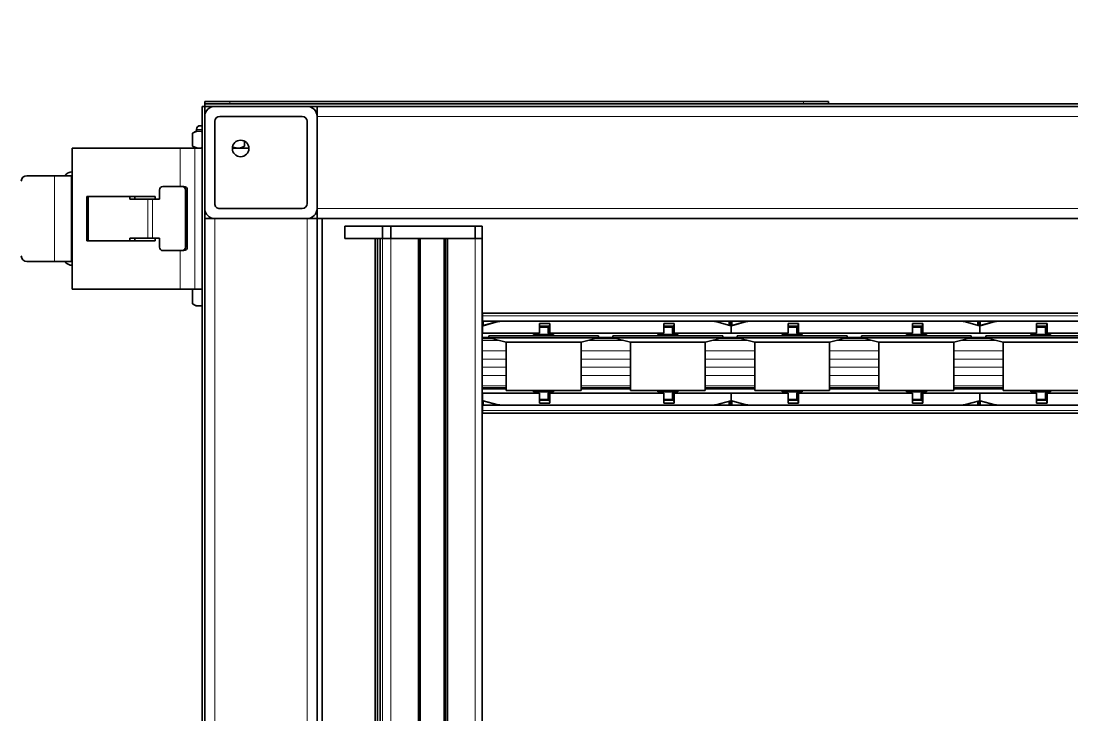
# Model space of a CAD drawing. Header units: inches. Extents: x 185496 to 352137, y 107182 to 179410.
# Drawn here: x 237023.3 to 237444.5, y 166210.4 to 166488.7 of the extents above; entities that cross this region are included whole.
import ezdxf

# ---------------------------------------------------------------- set-up
doc = ezdxf.new("R2010")
doc.units = ezdxf.units.IN
doc.header["$MEASUREMENT"] = 0
doc.linetypes.add('DASH', pattern=[0.35, 0.25, -0.1])

# ---------------------------------------------------------------- blocks, each defined once
blk = doc.blocks.new('liaojia')
at = {"color": 7, "lineweight": 35}
for p, q in [((799085.27, -280753.72), (799085.27, -279353.72)), ((799086.27, -280753.72), (799086.27, -279353.72)), ((799131.27, -280708.72), (799131.27, -279448.77)), ((799169.27, -280642.43), (799169.27, -279446.99)), ((799169.27, -280642.59), (799169.27, -279449.31)), ((799209.27, -280642.43), (799209.27, -279446.99)), ((799172.47, -280642.36), (799172.47, -279465.13)), ((799084.27, -280513.72), (799084.27, -280743.72)), ((799085.27, -280513.72), (799085.27, -280743.72)), ((799139.27, -280642.59), (800133.27, -280642.59)), ((800133.27, -280656.49), (799139.27, -280656.49)), ((800133.27, -280656.62), (799139.27, -280656.62)), ((800133.27, -280657.41), (799139.27, -280657.41)), ((800133.27, -280657.81), (799139.27, -280657.81)), ((800133.27, -280667.37), (799139.27, -280667.37)), ((800133.27, -280668.04), (799139.27, -280668.04)), ((800133.27, -280683.42), (799139.27, -280683.42)), ((800133.27, -280684.44), (799139.27, -280684.44)), ((799139.27, -280685.42), (800133.27, -280685.42)), ((800141.27, -280708.72), (799131.27, -280708.72)), ((799131.28, -280706.72), (800141.28, -280706.72)), ((800186.27, -280754.72), (799086.27, -280754.72)), ((800141.27, -280753.72), (799131.27, -280753.72))]:
    blk.add_line(p, q, dxfattribs=at)
at = {"color": 7, "lineweight": 13}
for p, q in [((799090.27, -280708.72), (799090.27, -279444.77)), ((799127.27, -280708.72), (799127.27, -279448.77)), ((799206.27, -280642.34), (799206.27, -279446.91)), ((799208.27, -280642.34), (799208.27, -279446.91)), ((799170.27, -280642.34), (799170.27, -279465.13)), ((799172.27, -280642.34), (799172.27, -279465.13)), ((800133.27, -280645.33), (799139.27, -280645.33)), ((800133.27, -280679.2), (799139.27, -280679.2)), ((800133.27, -280682.45), (799139.27, -280682.45)), ((800133.27, -280685.41), (799139.27, -280685.41)), ((800141.27, -280712.72), (799131.27, -280712.72)), ((800141.27, -280749.72), (799131.27, -280749.72))]:
    blk.add_line(p, q, dxfattribs=at)
at = {"color": 7, "lineweight": 35, "ltscale": 0.212965}
for p, q in [((799172.47, -280350.7), (799172.47, -280435.89)), ((799206.07, -280435.89), (799206.07, -280350.7)), ((799172.47, -280450.32), (799172.47, -280535.51)), ((799206.07, -280535.51), (799206.07, -280450.32)), ((799172.47, -280549.94), (799172.47, -280635.13)), ((799206.07, -280635.13), (799206.07, -280549.94))]:
    blk.add_line(p, q, dxfattribs=at)
at = {"color": 7, "lineweight": 35, "ltscale": 0.114064}
for p, q in [((799177.27, -280370.48), (799177.27, -280416.11)), ((799201.27, -280416.11), (799201.27, -280370.48)), ((799177.27, -280470.1), (799177.27, -280515.73)), ((799201.27, -280515.73), (799201.27, -280470.1)), ((799177.27, -280569.72), (799177.27, -280615.35)), ((799201.27, -280615.35), (799201.27, -280569.72))]:
    blk.add_line(p, q, dxfattribs=at)
at = {"color": 7, "lineweight": 35, "ltscale": 0.050206}
for p, q in [((799178.27, -280396.67), (799178.27, -280416.76)), ((799179.07, -280396.67), (799179.07, -280416.76)), ((799178.27, -280496.29), (799178.27, -280516.38)), ((799179.07, -280496.29), (799179.07, -280516.38)), ((799178.27, -280546.1), (799178.27, -280566.19)), ((799179.07, -280546.1), (799179.07, -280566.19)), ((799178.27, -280595.91), (799178.27, -280616)), ((799179.07, -280595.91), (799179.07, -280616))]:
    blk.add_line(p, q, dxfattribs=at)
at = {"color": 7, "lineweight": 35, "ltscale": 0.034232}
for p, q in [((799180.82, -280403.67), (799180.82, -280417.37)), ((799200.27, -280403.67), (799200.27, -280417.37)), ((799180.82, -280453.48), (799180.82, -280467.18)), ((799200.27, -280453.48), (799200.27, -280467.18)), ((799180.82, -280503.29), (799180.82, -280516.99)), ((799200.27, -280516.99), (799200.27, -280503.29)), ((799180.82, -280553.1), (799180.82, -280566.8)), ((799200.27, -280566.8), (799200.27, -280553.1)), ((799180.82, -280602.91), (799180.82, -280616.61)), ((799200.27, -280616.61), (799200.27, -280602.91))]:
    blk.add_line(p, q, dxfattribs=at)
at = {"color": 7, "lineweight": 35, "ltscale": 0.01046}
for p, q in [((799173.31, -280420.29), (799173.31, -280416.11)), ((799205.24, -280416.11), (799205.24, -280420.29)), ((799173.31, -280470.1), (799173.31, -280465.92)), ((799205.24, -280465.92), (799205.24, -280470.1)), ((799173.31, -280519.91), (799173.31, -280515.73)), ((799205.24, -280515.73), (799205.24, -280519.91)), ((799173.31, -280569.72), (799173.31, -280565.54)), ((799205.24, -280565.54), (799205.24, -280569.72)), ((799173.31, -280619.53), (799173.31, -280615.35)), ((799205.24, -280615.35), (799205.24, -280619.53))]:
    blk.add_line(p, q, dxfattribs=at)
at = {"color": 7, "lineweight": 35, "ltscale": 0.009914}
for p, q in [((799173.31, -280416.11), (799177.27, -280416.11)), ((799201.27, -280416.11), (799205.24, -280416.11)), ((799177.27, -280420.29), (799173.31, -280420.29)), ((799205.24, -280420.29), (799201.27, -280420.29)), ((799173.31, -280465.92), (799177.27, -280465.92)), ((799201.27, -280465.92), (799205.24, -280465.92)), ((799177.27, -280470.1), (799173.31, -280470.1)), ((799205.24, -280470.1), (799201.27, -280470.1)), ((799173.31, -280515.73), (799177.27, -280515.73)), ((799201.27, -280515.73), (799205.24, -280515.73)), ((799177.27, -280519.91), (799173.31, -280519.91)), ((799205.24, -280519.91), (799201.27, -280519.91)), ((799173.31, -280565.54), (799177.27, -280565.54)), ((799201.27, -280565.54), (799205.24, -280565.54)), ((799177.27, -280569.72), (799173.31, -280569.72)), ((799205.24, -280569.72), (799201.27, -280569.72)), ((799173.31, -280615.35), (799177.27, -280615.35)), ((799201.27, -280615.35), (799205.24, -280615.35)), ((799177.27, -280619.53), (799173.31, -280619.53)), ((799205.24, -280619.53), (799201.27, -280619.53))]:
    blk.add_line(p, q, dxfattribs=at)
at = {"color": 7, "lineweight": 35, "ltscale": 0.002965}
for p, q in [((799174.47, -280416.33), (799173.31, -280416.11)), ((799205.24, -280416.11), (799204.07, -280416.33)), ((799174.47, -280466.14), (799173.31, -280465.92)), ((799205.24, -280465.92), (799204.07, -280466.14)), ((799174.47, -280515.95), (799173.31, -280515.73)), ((799205.24, -280515.73), (799204.07, -280515.95)), ((799174.47, -280565.75), (799173.31, -280565.54)), ((799205.24, -280565.54), (799204.07, -280565.75)), ((799174.47, -280615.56), (799173.31, -280615.35)), ((799205.24, -280615.35), (799204.07, -280615.56))]:
    blk.add_line(p, q, dxfattribs=at)
at = {"color": 7, "lineweight": 35, "ltscale": 0.007}
for p, q in [((799174.47, -280416.33), (799177.27, -280416.33)), ((799201.27, -280416.33), (799204.07, -280416.33)), ((799174.47, -280466.14), (799177.27, -280466.14)), ((799204.07, -280466.14), (799201.27, -280466.14)), ((799174.47, -280515.95), (799177.27, -280515.95)), ((799201.27, -280515.95), (799204.07, -280515.95)), ((799174.47, -280565.76), (799177.27, -280565.76)), ((799204.07, -280565.76), (799201.27, -280565.76)), ((799174.47, -280615.57), (799177.27, -280615.57)), ((799201.27, -280615.57), (799204.07, -280615.57))]:
    blk.add_line(p, q, dxfattribs=at)
at = {"color": 7, "lineweight": 35, "ltscale": 0.009915}
for p, q in [((799174.47, -280416.33), (799174.47, -280420.29)), ((799204.07, -280420.29), (799204.07, -280416.33)), ((799174.47, -280470.1), (799174.47, -280466.14)), ((799204.07, -280466.14), (799204.07, -280470.1)), ((799174.47, -280515.95), (799174.47, -280519.91)), ((799204.07, -280519.91), (799204.07, -280515.95)), ((799174.47, -280569.72), (799174.47, -280565.75)), ((799204.07, -280565.75), (799204.07, -280569.72)), ((799174.47, -280615.56), (799174.47, -280619.53)), ((799204.07, -280619.53), (799204.07, -280615.56))]:
    blk.add_line(p, q, dxfattribs=at)
at = {"color": 7, "lineweight": 35, "ltscale": 0.000749969}
for p, q in [((799174.77, -280416.79), (799174.47, -280416.79)), ((799204.07, -280416.79), (799203.77, -280416.79)), ((799174.47, -280466.59), (799174.77, -280466.59)), ((799203.77, -280466.59), (799204.07, -280466.59)), ((799174.77, -280516.4), (799174.47, -280516.4)), ((799204.07, -280516.4), (799203.77, -280516.4)), ((799174.47, -280566.21), (799174.77, -280566.21)), ((799203.77, -280566.21), (799204.07, -280566.21)), ((799174.77, -280616.02), (799174.47, -280616.02)), ((799204.07, -280616.02), (799203.77, -280616.02))]:
    blk.add_line(p, q, dxfattribs=at)
at = {"color": 7, "lineweight": 35, "ltscale": 0.00625}
for p, q in [((799177.27, -280416.79), (799174.77, -280416.79)), ((799203.77, -280416.79), (799201.27, -280416.79)), ((799177.27, -280466.59), (799174.77, -280466.59)), ((799203.77, -280466.59), (799201.27, -280466.59)), ((799177.27, -280516.4), (799174.77, -280516.4)), ((799203.77, -280516.4), (799201.27, -280516.4)), ((799177.27, -280566.21), (799174.77, -280566.21)), ((799203.77, -280566.21), (799201.27, -280566.21)), ((799177.27, -280616.02), (799174.77, -280616.02)), ((799203.77, -280616.02), (799201.27, -280616.02))]:
    blk.add_line(p, q, dxfattribs=at)
at = {"color": 7, "lineweight": 35, "ltscale": 0.004289}
for p, q in [((799174.77, -280418.5), (799174.77, -280416.79)), ((799203.77, -280416.79), (799203.77, -280418.5)), ((799174.77, -280468.31), (799174.77, -280466.59)), ((799203.77, -280466.59), (799203.77, -280468.31)), ((799174.77, -280518.12), (799174.77, -280516.4)), ((799203.77, -280516.4), (799203.77, -280518.12)), ((799174.77, -280567.93), (799174.77, -280566.21)), ((799203.77, -280566.21), (799203.77, -280567.93)), ((799174.77, -280617.74), (799174.77, -280616.02)), ((799203.77, -280616.02), (799203.77, -280617.74))]:
    blk.add_line(p, q, dxfattribs=at)
at = {"color": 7, "lineweight": 35, "ltscale": 0.000555229}
for p, q in [((799177.27, -280416.11), (799177.27, -280416.33)), ((799201.27, -280416.33), (799201.27, -280416.11)), ((799177.27, -280465.92), (799177.27, -280466.14)), ((799201.27, -280466.14), (799201.27, -280465.92))]:
    blk.add_line(p, q, dxfattribs=at)
at = {"color": 7, "lineweight": 35, "ltscale": 0.001138}
for p, q in [((799177.27, -280416.33), (799177.27, -280416.79)), ((799201.27, -280416.79), (799201.27, -280416.33)), ((799177.27, -280466.14), (799177.27, -280466.59)), ((799201.27, -280466.59), (799201.27, -280466.14)), ((799177.27, -280515.95), (799177.27, -280516.4)), ((799201.27, -280516.4), (799201.27, -280515.95)), ((799177.27, -280565.76), (799177.27, -280566.21)), ((799201.27, -280566.21), (799201.27, -280565.76))]:
    blk.add_line(p, q, dxfattribs=at)
at = {"color": 7, "lineweight": 35, "ltscale": 0.00125}
for p, q in [((799177.27, -280416.67), (799177.77, -280416.67)), ((799177.77, -280414.67), (799178.27, -280414.67)), ((799200.27, -280414.67), (799200.77, -280414.67)), ((799200.77, -280416.67), (799201.27, -280416.67)), ((799177.27, -280420.67), (799177.77, -280420.67)), ((799200.77, -280420.67), (799201.27, -280420.67)), ((799177.77, -280422.67), (799178.27, -280422.67)), ((799200.27, -280422.67), (799200.77, -280422.67)), ((799177.77, -280464.48), (799178.27, -280464.48)), ((799200.27, -280464.48), (799200.77, -280464.48)), ((799177.27, -280466.48), (799177.77, -280466.48)), ((799200.77, -280466.48), (799201.27, -280466.48)), ((799177.27, -280470.48), (799177.77, -280470.48)), ((799177.77, -280472.48), (799178.27, -280472.48)), ((799200.27, -280472.48), (799200.77, -280472.48)), ((799200.77, -280470.48), (799201.27, -280470.48)), ((799177.77, -280514.29), (799178.27, -280514.29)), ((799200.27, -280514.29), (799200.77, -280514.29)), ((799177.27, -280516.29), (799177.77, -280516.29)), ((799200.77, -280516.29), (799201.27, -280516.29)), ((799177.27, -280520.29), (799177.77, -280520.29)), ((799177.77, -280522.29), (799178.27, -280522.29)), ((799200.27, -280522.29), (799200.77, -280522.29)), ((799200.77, -280520.29), (799201.27, -280520.29)), ((799177.77, -280564.1), (799178.27, -280564.1)), ((799200.27, -280564.1), (799200.77, -280564.1)), ((799177.27, -280566.1), (799177.77, -280566.1)), ((799200.77, -280566.1), (799201.27, -280566.1)), ((799177.27, -280570.1), (799177.77, -280570.1)), ((799177.77, -280572.1), (799178.27, -280572.1)), ((799200.27, -280572.1), (799200.77, -280572.1)), ((799200.77, -280570.1), (799201.27, -280570.1)), ((799177.27, -280615.91), (799177.77, -280615.91)), ((799177.77, -280613.91), (799178.27, -280613.91)), ((799200.27, -280613.91), (799200.77, -280613.91)), ((799200.77, -280615.91), (799201.27, -280615.91)), ((799177.27, -280619.91), (799177.77, -280619.91)), ((799200.77, -280619.91), (799201.27, -280619.91)), ((799177.77, -280621.91), (799178.27, -280621.91)), ((799200.27, -280621.91), (799200.77, -280621.91))]:
    blk.add_line(p, q, dxfattribs=at)
at = {"color": 7, "lineweight": 35, "ltscale": 0.009129}
for p, q in [((799177.77, -280418.33), (799177.77, -280414.67)), ((799200.77, -280414.67), (799200.77, -280418.33)), ((799177.77, -280464.48), (799177.77, -280468.14)), ((799200.77, -280468.14), (799200.77, -280464.48))]:
    blk.add_line(p, q, dxfattribs=at)
at = {"color": 7, "lineweight": 35, "ltscale": 0.059794}
for p, q in [((799178.27, -280416.76), (799178.27, -280440.67)), ((799179.07, -280416.76), (799179.07, -280440.67)), ((799178.27, -280616), (799178.27, -280639.91)), ((799179.07, -280616), (799179.07, -280639.91))]:
    blk.add_line(p, q, dxfattribs=at)
at = {"color": 7, "lineweight": 35, "ltscale": 0.040768}
for p, q in [((799180.82, -280417.37), (799180.82, -280433.67)), ((799200.27, -280433.67), (799200.27, -280417.37)), ((799180.82, -280467.18), (799180.82, -280483.48)), ((799200.27, -280483.48), (799200.27, -280467.18)), ((799180.82, -280516.99), (799180.82, -280533.29)), ((799200.27, -280533.29), (799200.27, -280516.99)), ((799180.82, -280566.8), (799180.82, -280583.1)), ((799200.27, -280583.1), (799200.27, -280566.8)), ((799180.82, -280616.61), (799180.82, -280632.91)), ((799200.27, -280632.91), (799200.27, -280616.61))]:
    blk.add_line(p, q, dxfattribs=at)
at = {"color": 7, "lineweight": 35, "ltscale": 0.004478}
for p, q in [((799174.77, -280420.29), (799174.77, -280418.5)), ((799203.77, -280418.5), (799203.77, -280420.29)), ((799174.77, -280470.1), (799174.77, -280468.31)), ((799203.77, -280468.31), (799203.77, -280470.1)), ((799174.77, -280519.91), (799174.77, -280518.12)), ((799203.77, -280518.12), (799203.77, -280519.91)), ((799174.77, -280569.72), (799174.77, -280567.93)), ((799203.77, -280567.93), (799203.77, -280569.72)), ((799174.77, -280619.53), (799174.77, -280617.74)), ((799203.77, -280617.74), (799203.77, -280619.53))]:
    blk.add_line(p, q, dxfattribs=at)
at = {"color": 7, "lineweight": 35, "ltscale": 0.057032}
for p, q in [((799177.27, -280420.29), (799177.27, -280443.1)), ((799201.27, -280443.1), (799201.27, -280420.29)), ((799177.27, -280443.1), (799177.27, -280465.92)), ((799201.27, -280465.92), (799201.27, -280443.1)), ((799177.27, -280519.91), (799177.27, -280542.72)), ((799201.27, -280542.72), (799201.27, -280519.91)), ((799177.27, -280542.72), (799177.27, -280565.54)), ((799201.27, -280565.54), (799201.27, -280542.72)), ((799177.27, -280619.53), (799177.27, -280642.34)), ((799201.27, -280642.34), (799201.27, -280619.53))]:
    blk.add_line(p, q, dxfattribs=at)
at = {"color": 7, "lineweight": 35, "ltscale": 0.010872}
for p, q in [((799177.77, -280422.67), (799177.77, -280418.33)), ((799200.77, -280418.33), (799200.77, -280422.67)), ((799177.77, -280468.14), (799177.77, -280472.48)), ((799200.77, -280472.48), (799200.77, -280468.14)), ((799177.77, -280522.29), (799177.77, -280517.95)), ((799200.77, -280517.95), (799200.77, -280522.29)), ((799177.77, -280567.76), (799177.77, -280572.1)), ((799200.77, -280572.1), (799200.77, -280567.76)), ((799177.77, -280621.91), (799177.77, -280617.57)), ((799200.77, -280617.57), (799200.77, -280621.91))]:
    blk.add_line(p, q, dxfattribs=at)
at = {"color": 7, "lineweight": 35, "ltscale": 0.018036}
for p, q in [((799180.82, -280433.67), (799179.07, -280440.67)), ((799180.82, -280453.48), (799179.07, -280446.48)), ((799180.82, -280483.48), (799179.07, -280490.48)), ((799180.82, -280503.29), (799179.07, -280496.29)), ((799180.82, -280533.29), (799179.07, -280540.29)), ((799180.82, -280553.1), (799179.07, -280546.1)), ((799180.82, -280583.1), (799179.07, -280590.1)), ((799180.82, -280602.91), (799179.07, -280595.91)), ((799180.82, -280632.91), (799179.07, -280639.91))]:
    blk.add_line(p, q, dxfattribs=at)
at = {"color": 7, "lineweight": 35, "ltscale": 0.048637}
for p, q in [((799180.82, -280433.67), (799200.27, -280433.67)), ((799180.82, -280453.48), (799200.27, -280453.48)), ((799180.82, -280483.48), (799200.27, -280483.48)), ((799180.82, -280503.29), (799200.27, -280503.29)), ((799180.82, -280533.29), (799200.27, -280533.29)), ((799180.82, -280553.1), (799200.27, -280553.1)), ((799180.82, -280583.1), (799200.27, -280583.1)), ((799180.82, -280602.91), (799200.27, -280602.91)), ((799180.82, -280632.91), (799200.27, -280632.91))]:
    blk.add_line(p, q, dxfattribs=at)
at = {"color": 7, "lineweight": 13, "ltscale": 0.049524}
for p, q in [((799184.31, -280453.48), (799184.31, -280433.67)), ((799187.67, -280453.48), (799187.67, -280433.67)), ((799190.88, -280453.48), (799190.88, -280433.67)), ((799194.24, -280453.48), (799194.24, -280433.67)), ((799198.36, -280453.48), (799198.36, -280433.67)), ((799199.67, -280453.48), (799199.67, -280433.67)), ((799184.31, -280503.29), (799184.31, -280483.48)), ((799187.67, -280503.29), (799187.67, -280483.48)), ((799190.88, -280503.29), (799190.88, -280483.48)), ((799194.24, -280503.29), (799194.24, -280483.48)), ((799198.36, -280503.29), (799198.36, -280483.48)), ((799199.67, -280503.29), (799199.67, -280483.48)), ((799184.31, -280553.1), (799184.31, -280533.29)), ((799187.67, -280553.1), (799187.67, -280533.29)), ((799190.88, -280553.1), (799190.88, -280533.29)), ((799194.24, -280553.1), (799194.24, -280533.29)), ((799198.36, -280553.1), (799198.36, -280533.29)), ((799199.67, -280553.1), (799199.67, -280533.29)), ((799184.31, -280602.91), (799184.31, -280583.1)), ((799187.67, -280602.91), (799187.67, -280583.1)), ((799190.88, -280602.91), (799190.88, -280583.1)), ((799194.24, -280602.91), (799194.24, -280583.1)), ((799198.36, -280602.91), (799198.36, -280583.1)), ((799199.67, -280602.91), (799199.67, -280583.1))]:
    blk.add_line(p, q, dxfattribs=at)
at = {"color": 7, "lineweight": 35, "ltscale": 0.049524}
for p, q in [((799199.17, -280453.48), (799199.17, -280433.67)), ((799199.17, -280503.29), (799199.17, -280483.48)), ((799199.17, -280553.1), (799199.17, -280533.29)), ((799199.17, -280602.91), (799199.17, -280583.1))]:
    blk.add_line(p, q, dxfattribs=at)
at = {"color": 7, "lineweight": 35, "ltscale": 3.43323e-05}
for p, q in [((799172.47, -280435.89), (799172.47, -280435.9)), ((799172.47, -280535.51), (799172.47, -280535.52))]:
    blk.add_line(p, q, dxfattribs=at)
at = {"color": 7, "lineweight": 35, "ltscale": 0.015631}
for p, q in [((799172.61, -280436.92), (799174.23, -280442.96)), ((799204.31, -280442.96), (799205.94, -280436.92)), ((799174.23, -280443.25), (799172.61, -280449.29)), ((799205.94, -280449.29), (799204.31, -280443.25)), ((799172.61, -280536.54), (799174.23, -280542.58)), ((799204.31, -280542.58), (799205.94, -280536.54)), ((799174.23, -280542.87), (799172.61, -280548.91)), ((799205.94, -280548.91), (799204.31, -280542.87)), ((799172.61, -280636.16), (799174.23, -280642.2)), ((799204.31, -280642.2), (799205.94, -280636.16))]:
    blk.add_line(p, q, dxfattribs=at)
at = {"color": 7, "lineweight": 13, "ltscale": 0.000675392}
for p, q in [((799172.61, -280437.19), (799172.61, -280436.92)), ((799205.94, -280436.92), (799205.94, -280437.19)), ((799172.61, -280536.81), (799172.61, -280536.54)), ((799205.94, -280536.54), (799205.94, -280536.81))]:
    blk.add_line(p, q, dxfattribs=at)
at = {"color": 7, "lineweight": 35, "ltscale": 0.014724}
for p, q in [((799174.14, -280442.88), (799172.61, -280437.19)), ((799205.94, -280437.19), (799204.41, -280442.88)), ((799174.14, -280542.5), (799172.61, -280536.81)), ((799205.94, -280536.81), (799204.41, -280542.5)), ((799174.14, -280642.12), (799172.61, -280636.43))]:
    blk.add_line(p, q, dxfattribs=at)
at = {"color": 7, "lineweight": 13, "ltscale": 0.036824}
for p, q in [((799180.19, -280450.94), (799180.19, -280436.21)), ((799180.19, -280500.75), (799180.19, -280486.02)), ((799180.19, -280550.56), (799180.19, -280535.83)), ((799180.19, -280600.37), (799180.19, -280585.64))]:
    blk.add_line(p, q, dxfattribs=at)
at = {"color": 7, "lineweight": 35, "ltscale": 0.000675392}
for p, q in [((799206.07, -280436.16), (799206.07, -280435.89)), ((799206.07, -280635.4), (799206.07, -280635.13))]:
    blk.add_line(p, q, dxfattribs=at)
at = {"color": 7, "lineweight": 35, "ltscale": 0.036059}
for p, q in [((799206.07, -280450.32), (799206.07, -280435.9)), ((799206.07, -280549.94), (799206.07, -280535.52))]:
    blk.add_line(p, q, dxfattribs=at)
at = {"color": 7, "lineweight": 35, "ltscale": 0.000635388}
blk.add_line((799172.54, -280442.88), (799172.47, -280442.63), dxfattribs=at)
at = {"color": 7, "lineweight": 35, "ltscale": 0.001135}
for p, q in [((799172.47, -280443.2), (799172.59, -280443.64)), ((799205.95, -280443.64), (799206.07, -280443.2)), ((799172.47, -280542.82), (799172.59, -280543.26)), ((799205.95, -280543.26), (799206.07, -280542.82))]:
    blk.add_line(p, q, dxfattribs=at)
at = {"color": 7, "lineweight": 35, "ltscale": 0.004}
for p, q in [((799172.54, -280442.88), (799174.14, -280442.88)), ((799204.41, -280442.88), (799206.01, -280442.88)), ((799172.54, -280542.5), (799174.14, -280542.5)), ((799204.41, -280542.5), (799206.01, -280542.5)), ((799172.54, -280642.12), (799174.14, -280642.12)), ((799204.41, -280642.12), (799206.01, -280642.12))]:
    blk.add_line(p, q, dxfattribs=at)
at = {"color": 7, "lineweight": 35, "ltscale": 0.000697136}
for p, q in [((799172.54, -280443.16), (799172.54, -280442.88)), ((799206.01, -280442.88), (799206.01, -280443.16)), ((799172.54, -280542.78), (799172.54, -280542.5)), ((799206.01, -280542.5), (799206.01, -280542.78))]:
    blk.add_line(p, q, dxfattribs=at)
at = {"color": 7, "lineweight": 35, "ltscale": 0.004223}
for p, q in [((799174.23, -280443.16), (799172.54, -280443.16)), ((799206.01, -280443.16), (799204.32, -280443.16)), ((799174.23, -280542.78), (799172.54, -280542.78)), ((799206.01, -280542.78), (799204.32, -280542.78)), ((799174.23, -280642.39), (799172.54, -280642.39)), ((799206.01, -280642.39), (799204.32, -280642.39))]:
    blk.add_line(p, q, dxfattribs=at)
at = {"color": 7, "lineweight": 35, "ltscale": 0.00129}
for p, q in [((799172.67, -280443.65), (799172.54, -280443.16)), ((799206.01, -280443.16), (799205.87, -280443.65)), ((799172.67, -280543.27), (799172.54, -280542.78)), ((799206.01, -280542.78), (799205.87, -280543.27))]:
    blk.add_line(p, q, dxfattribs=at)
at = {"color": 7, "lineweight": 35, "ltscale": 0.000906978}
for p, q in [((799174.23, -280443.17), (799174.14, -280442.82)), ((799174.23, -280642.41), (799174.14, -280642.06))]:
    blk.add_line(p, q, dxfattribs=at)
at = {"color": 7, "lineweight": 35, "ltscale": 0.000130653}
for p, q in [((799174.14, -280442.88), (799174.14, -280442.82)), ((799204.41, -280442.82), (799204.41, -280442.88)), ((799174.14, -280642.12), (799174.14, -280642.06)), ((799204.41, -280642.06), (799204.41, -280642.12))]:
    blk.add_line(p, q, dxfattribs=at)
at = {"color": 7, "lineweight": 13, "ltscale": 0.000544739}
for p, q in [((799174.23, -280442.96), (799174.23, -280443.17)), ((799204.31, -280443.17), (799204.31, -280442.96)), ((799174.23, -280542.58), (799174.23, -280542.79)), ((799204.31, -280542.79), (799204.31, -280542.58)), ((799174.43, -280642.34), (799174.43, -280642.56)), ((799204.12, -280642.56), (799204.12, -280642.34))]:
    blk.add_line(p, q, dxfattribs=at)
at = {"color": 7, "lineweight": 35, "ltscale": 0.007116}
for p, q in [((799174.43, -280443.1), (799177.27, -280443.1)), ((799177.27, -280443.1), (799174.43, -280443.1)), ((799201.27, -280443.1), (799204.12, -280443.1)), ((799204.12, -280443.1), (799201.27, -280443.1)), ((799174.43, -280542.72), (799177.27, -280542.72)), ((799177.27, -280542.72), (799174.43, -280542.72)), ((799201.27, -280542.72), (799204.12, -280542.72)), ((799204.12, -280542.72), (799201.27, -280542.72)), ((799174.43, -280642.34), (799177.27, -280642.34)), ((799174.43, -280642.56), (799177.27, -280642.56)), ((799201.27, -280642.34), (799204.12, -280642.34)), ((799201.27, -280642.56), (799204.12, -280642.56))]:
    blk.add_line(p, q, dxfattribs=at)
at = {"color": 7, "lineweight": 35, "ltscale": 0.002}
for p, q in [((799178.27, -280440.67), (799179.07, -280440.67)), ((799178.27, -280446.48), (799179.07, -280446.48)), ((799178.27, -280490.48), (799179.07, -280490.48)), ((799178.27, -280496.29), (799179.07, -280496.29)), ((799178.27, -280540.29), (799179.07, -280540.29)), ((799178.27, -280546.1), (799179.07, -280546.1)), ((799178.27, -280590.1), (799179.07, -280590.1)), ((799178.27, -280595.91), (799179.07, -280595.91)), ((799178.27, -280639.91), (799179.07, -280639.91))]:
    blk.add_line(p, q, dxfattribs=at)
at = {"color": 7, "lineweight": 13, "ltscale": 0.014524}
for p, q in [((799178.87, -280446.48), (799178.87, -280440.67)), ((799178.87, -280496.29), (799178.87, -280490.48)), ((799178.87, -280546.1), (799178.87, -280540.29)), ((799178.87, -280595.91), (799178.87, -280590.1))]:
    blk.add_line(p, q, dxfattribs=at)
at = {"color": 7, "lineweight": 35, "ltscale": 0.02054}
for p, q in [((799179.37, -280447.69), (799179.37, -280439.47)), ((799179.37, -280497.5), (799179.37, -280489.28)), ((799179.37, -280547.31), (799179.37, -280539.09)), ((799179.37, -280597.12), (799179.37, -280588.9))]:
    blk.add_line(p, q, dxfattribs=at)
at = {"color": 7, "lineweight": 35, "ltscale": 0.000544739}
for p, q in [((799201.27, -280443.32), (799201.27, -280443.1)), ((799201.27, -280542.94), (799201.27, -280542.72)), ((799177.27, -280642.34), (799177.27, -280642.56)), ((799201.27, -280642.56), (799201.27, -280642.34))]:
    blk.add_line(p, q, dxfattribs=at)
at = {"color": 7, "lineweight": 35, "ltscale": 0.00082798}
for p, q in [((799201.27, -280443.65), (799201.27, -280443.32)), ((799201.27, -280543.27), (799201.27, -280542.94))]:
    blk.add_line(p, q, dxfattribs=at)
at = {"color": 7, "lineweight": 35, "ltscale": 0.000907027}
for p, q in [((799204.41, -280442.82), (799204.31, -280443.17)), ((799204.41, -280642.06), (799204.31, -280642.41))]:
    blk.add_line(p, q, dxfattribs=at)
at = {"color": 7, "lineweight": 35, "ltscale": 0.000635438}
blk.add_line((799206.07, -280442.63), (799206.01, -280442.88), dxfattribs=at)
at = {"color": 7, "lineweight": 35, "ltscale": 0.000635572}
for p, q in [((799172.47, -280444.12), (799172.54, -280443.87)), ((799172.54, -280542.5), (799172.47, -280542.25))]:
    blk.add_line(p, q, dxfattribs=at)
at = {"color": 7, "lineweight": 35, "ltscale": 0.003818}
for p, q in [((799174.07, -280443.87), (799172.54, -280443.87)), ((799206.01, -280443.87), (799204.48, -280443.87)), ((799174.07, -280543.49), (799172.54, -280543.49)), ((799206.01, -280543.49), (799204.48, -280543.49))]:
    blk.add_line(p, q, dxfattribs=at)
at = {"color": 7, "lineweight": 13, "ltscale": 0.000175476}
for p, q in [((799172.59, -280443.57), (799172.59, -280443.64)), ((799205.95, -280443.57), (799205.95, -280443.64))]:
    blk.add_line(p, q, dxfattribs=at)
at = {"color": 7, "lineweight": 35, "ltscale": 0.000493763}
for p, q in [((799172.59, -280443.57), (799172.65, -280443.76)), ((799205.9, -280443.76), (799205.95, -280443.57))]:
    blk.add_line(p, q, dxfattribs=at)
at = {"color": 7, "lineweight": 35, "ltscale": 0.000567469}
for p, q in [((799172.62, -280443.87), (799172.67, -280443.65)), ((799205.87, -280443.65), (799205.93, -280443.87))]:
    blk.add_line(p, q, dxfattribs=at)
at = {"color": 7, "lineweight": 35, "ltscale": 0.003631}
for p, q in [((799174.13, -280443.65), (799172.67, -280443.65)), ((799172.67, -280443.65), (799174.13, -280443.65)), ((799205.87, -280443.65), (799204.42, -280443.65)), ((799204.42, -280443.65), (799205.87, -280443.65)), ((799174.13, -280543.27), (799172.67, -280543.27)), ((799172.67, -280543.27), (799174.13, -280543.27)), ((799205.87, -280543.27), (799204.42, -280543.27)), ((799204.42, -280543.27), (799205.87, -280543.27))]:
    blk.add_line(p, q, dxfattribs=at)
at = {"color": 7, "lineweight": 35, "ltscale": 0.050207}
for p, q in [((799178.27, -280446.48), (799178.27, -280466.57)), ((799179.07, -280446.48), (799179.07, -280466.57))]:
    blk.add_line(p, q, dxfattribs=at)
at = {"color": 7, "lineweight": 35, "ltscale": 0.000522995}
blk.add_line((799201.27, -280443.86), (799201.27, -280443.65), dxfattribs=at)
at = {"color": 7, "lineweight": 35, "ltscale": 0.000635622}
for p, q in [((799206.01, -280443.87), (799206.07, -280444.12)), ((799206.07, -280542.25), (799206.01, -280542.5))]:
    blk.add_line(p, q, dxfattribs=at)
at = {"color": 7, "lineweight": 35, "ltscale": 0.059793}
for p, q in [((799178.27, -280466.57), (799178.27, -280490.48)), ((799179.07, -280466.57), (799179.07, -280490.48)), ((799178.27, -280516.38), (799178.27, -280540.29)), ((799179.07, -280516.38), (799179.07, -280540.29)), ((799178.27, -280566.19), (799178.27, -280590.1)), ((799179.07, -280566.19), (799179.07, -280590.1))]:
    blk.add_line(p, q, dxfattribs=at)
at = {"color": 7, "lineweight": 35, "ltscale": 0.0025}
for p, q in [((799085.27, -280503.72), (799084.27, -280503.72)), ((799085.27, -280753.72), (799084.27, -280753.72)), ((799085.27, -280753.72), (799086.27, -280753.72)), ((799086.27, -280753.72), (799086.27, -280754.72))]:
    blk.add_line(p, q, dxfattribs=at)
at = {"color": 7, "lineweight": 35, "ltscale": 0.025}
for p, q in [((799084.27, -280513.72), (799084.27, -280503.72)), ((799085.27, -280513.72), (799085.27, -280503.72)), ((799084.27, -280753.72), (799084.27, -280743.72)), ((799085.27, -280753.72), (799085.27, -280743.72))]:
    blk.add_line(p, q, dxfattribs=at)
at = {"color": 7, "lineweight": 13, "ltscale": 0.0025}
for p, q in [((799085.27, -280513.72), (799084.27, -280513.72)), ((799085.27, -280743.72), (799084.27, -280743.72))]:
    blk.add_line(p, q, dxfattribs=at)
at = {"color": 7, "lineweight": 35, "ltscale": 0.009128}
for p, q in [((799177.77, -280517.95), (799177.77, -280514.29)), ((799200.77, -280514.29), (799200.77, -280517.95)), ((799177.77, -280564.1), (799177.77, -280567.76)), ((799200.77, -280567.76), (799200.77, -280564.1)), ((799177.77, -280617.57), (799177.77, -280613.91)), ((799200.77, -280613.91), (799200.77, -280617.57))]:
    blk.add_line(p, q, dxfattribs=at)
at = {"color": 7, "lineweight": 35, "ltscale": 0.00055542}
for p, q in [((799177.27, -280515.73), (799177.27, -280515.95)), ((799201.27, -280515.95), (799201.27, -280515.73)), ((799177.27, -280565.54), (799177.27, -280565.76)), ((799201.27, -280565.76), (799201.27, -280565.54)), ((799177.27, -280615.35), (799177.27, -280615.57)), ((799201.27, -280615.57), (799201.27, -280615.35))]:
    blk.add_line(p, q, dxfattribs=at)
at = {"color": 7, "lineweight": 35, "ltscale": 0.000675488}
blk.add_line((799206.07, -280535.78), (799206.07, -280535.51), dxfattribs=at)
at = {"color": 7, "lineweight": 35, "ltscale": 0.000635296}
blk.add_line((799172.47, -280543.74), (799172.54, -280543.49), dxfattribs=at)
at = {"color": 7, "lineweight": 13, "ltscale": 0.000175667}
for p, q in [((799172.59, -280543.19), (799172.59, -280543.26)), ((799205.95, -280543.19), (799205.95, -280543.26))]:
    blk.add_line(p, q, dxfattribs=at)
at = {"color": 7, "lineweight": 35, "ltscale": 0.000493948}
for p, q in [((799172.59, -280543.19), (799172.65, -280543.38)), ((799205.9, -280543.38), (799205.95, -280543.19))]:
    blk.add_line(p, q, dxfattribs=at)
at = {"color": 7, "lineweight": 35, "ltscale": 0.000567561}
for p, q in [((799172.62, -280543.49), (799172.67, -280543.27)), ((799205.87, -280543.27), (799205.93, -280543.49))]:
    blk.add_line(p, q, dxfattribs=at)
at = {"color": 7, "lineweight": 35, "ltscale": 0.000907346}
blk.add_line((799174.23, -280542.79), (799174.14, -280542.44), dxfattribs=at)
at = {"color": 7, "lineweight": 35, "ltscale": 0.000130844}
for p, q in [((799174.14, -280542.5), (799174.14, -280542.44)), ((799204.41, -280542.44), (799204.41, -280542.5))]:
    blk.add_line(p, q, dxfattribs=at)
at = {"color": 7, "lineweight": 35, "ltscale": 0.0005229}
blk.add_line((799201.27, -280543.48), (799201.27, -280543.27), dxfattribs=at)
at = {"color": 7, "lineweight": 35, "ltscale": 0.000907396}
blk.add_line((799204.41, -280542.44), (799204.31, -280542.79), dxfattribs=at)
at = {"color": 7, "lineweight": 35, "ltscale": 0.00063553}
for p, q in [((799206.01, -280543.49), (799206.07, -280543.74)), ((799206.07, -280641.87), (799206.01, -280642.12))]:
    blk.add_line(p, q, dxfattribs=at)
at = {"color": 7, "lineweight": 35, "ltscale": 6.4373e-05}
blk.add_line((799084.27, -280592.89), (799084.27, -280592.87), dxfattribs=at)
at = {"color": 7, "lineweight": 35, "ltscale": 0.000192738}
blk.add_line((799084.27, -280592.97), (799084.27, -280592.89), dxfattribs=at)
at = {"color": 7, "lineweight": 35, "ltscale": 0.000321007}
blk.add_line((799084.27, -280593.1), (799084.27, -280592.97), dxfattribs=at)
at = {"color": 7, "lineweight": 35, "ltscale": 0.000449657}
blk.add_line((799084.27, -280593.28), (799084.27, -280593.1), dxfattribs=at)
at = {"color": 7, "lineweight": 35, "ltscale": 0.000578213}
blk.add_line((799084.27, -280593.51), (799084.27, -280593.28), dxfattribs=at)
at = {"color": 7, "lineweight": 35, "ltscale": 0.000706482}
blk.add_line((799084.27, -280593.79), (799084.27, -280593.51), dxfattribs=at)
at = {"color": 7, "lineweight": 35, "ltscale": 0.000835133}
blk.add_line((799084.27, -280594.13), (799084.27, -280593.79), dxfattribs=at)
at = {"color": 7, "lineweight": 35, "ltscale": 0.000963593}
blk.add_line((799084.27, -280594.51), (799084.27, -280594.13), dxfattribs=at)
at = {"color": 7, "lineweight": 35, "ltscale": 0.001092}
blk.add_line((799084.27, -280594.95), (799084.27, -280594.51), dxfattribs=at)
at = {"color": 7, "lineweight": 35, "ltscale": 0.001221}
blk.add_line((799084.27, -280595.44), (799084.27, -280594.95), dxfattribs=at)
at = {"color": 7, "lineweight": 35, "ltscale": 0.001335}
blk.add_line((799084.27, -280595.97), (799084.27, -280595.44), dxfattribs=at)
at = {"color": 7, "lineweight": 35, "ltscale": 0.001437}
blk.add_line((799084.27, -280596.55), (799084.27, -280595.97), dxfattribs=at)
at = {"color": 7, "lineweight": 35, "ltscale": 0.001538}
blk.add_line((799084.27, -280597.16), (799084.27, -280596.55), dxfattribs=at)
at = {"color": 7, "lineweight": 35, "ltscale": 0.001639}
blk.add_line((799084.27, -280597.82), (799084.27, -280597.16), dxfattribs=at)
at = {"color": 7, "lineweight": 35, "ltscale": 0.001741}
blk.add_line((799084.27, -280598.51), (799084.27, -280597.82), dxfattribs=at)
at = {"color": 7, "lineweight": 35, "ltscale": 0.001842}
blk.add_line((799084.27, -280599.25), (799084.27, -280598.51), dxfattribs=at)
at = {"color": 7, "lineweight": 35, "ltscale": 0.001943}
blk.add_line((799084.27, -280600.03), (799084.27, -280599.25), dxfattribs=at)
at = {"color": 7, "lineweight": 35, "ltscale": 0.000256824}
blk.add_line((799084.27, -280600.13), (799084.27, -280600.03), dxfattribs=at)
at = {"color": 7, "lineweight": 35, "ltscale": 0.048806}
blk.add_line((799084.27, -280619.65), (799084.27, -280600.13), dxfattribs=at)
at = {"color": 7, "lineweight": 35, "ltscale": 0.001137}
for p, q in [((799177.27, -280615.57), (799177.27, -280616.02)), ((799201.27, -280616.02), (799201.27, -280615.57))]:
    blk.add_line(p, q, dxfattribs=at)
at = {"color": 7, "lineweight": 13, "ltscale": 0.024189}
for p, q in [((799184.31, -280642.59), (799184.31, -280632.91)), ((799187.67, -280642.59), (799187.67, -280632.91)), ((799190.88, -280642.59), (799190.88, -280632.91)), ((799194.24, -280642.59), (799194.24, -280632.91)), ((799198.36, -280642.59), (799198.36, -280632.91)), ((799199.67, -280642.59), (799199.67, -280632.91))]:
    blk.add_line(p, q, dxfattribs=at)
at = {"color": 7, "lineweight": 35, "ltscale": 0.024189}
blk.add_line((799199.17, -280642.59), (799199.17, -280632.91), dxfattribs=at)
at = {"color": 7, "lineweight": 35, "ltscale": 3.4523e-05}
blk.add_line((799172.47, -280635.13), (799172.47, -280635.14), dxfattribs=at)
at = {"color": 7, "lineweight": 13, "ltscale": 0.000675678}
for p, q in [((799172.61, -280636.43), (799172.61, -280636.16)), ((799205.94, -280636.16), (799205.94, -280636.43))]:
    blk.add_line(p, q, dxfattribs=at)
at = {"color": 7, "lineweight": 13, "ltscale": 0.017839}
blk.add_line((799180.19, -280642.59), (799180.19, -280635.45), dxfattribs=at)
at = {"color": 7, "lineweight": 35, "ltscale": 0.014723}
blk.add_line((799205.94, -280636.43), (799204.41, -280642.12), dxfattribs=at)
at = {"color": 7, "lineweight": 35, "ltscale": 0.018051}
blk.add_line((799206.07, -280642.36), (799206.07, -280635.14), dxfattribs=at)
at = {"color": 7, "lineweight": 13, "ltscale": 0.006689}
blk.add_line((799178.87, -280642.59), (799178.87, -280639.91), dxfattribs=at)
at = {"color": 7, "lineweight": 35, "ltscale": 0.009697}
blk.add_line((799179.37, -280642.59), (799179.37, -280638.71), dxfattribs=at)
at = {"color": 7, "lineweight": 35, "ltscale": 0.0125}
for p, q in [((799134.27, -280642.6), (799139.27, -280642.6)), ((799134.27, -280645.33), (799139.27, -280645.33)), ((799134.27, -280679.2), (799139.27, -280679.2)), ((799134.27, -280682.45), (799139.27, -280682.45)), ((799134.27, -280697.61), (799139.27, -280697.61))]:
    blk.add_line(p, q, dxfattribs=at)
at = {"color": 7, "lineweight": 35, "ltscale": 0.006818}
for p, q in [((799134.27, -280645.33), (799134.27, -280642.6)), ((799139.27, -280645.33), (799139.27, -280642.6))]:
    blk.add_line(p, q, dxfattribs=at)
at = {"color": 7, "lineweight": 35, "ltscale": 0.084676}
for p, q in [((799134.27, -280679.2), (799134.27, -280645.33)), ((799139.27, -280679.2), (799139.27, -280645.33))]:
    blk.add_line(p, q, dxfattribs=at)
at = {"color": 7, "lineweight": 35, "ltscale": 0.006846}
blk.add_line((799139.27, -280645.33), (799139.27, -280642.59), dxfattribs=at)
at = {"color": 7, "lineweight": 35, "ltscale": 0.027893}
for p, q in [((799139.27, -280656.49), (799139.27, -280645.33)), ((799139.27, -280679.2), (799139.27, -280668.04))]:
    blk.add_line(p, q, dxfattribs=at)
at = {"color": 7, "lineweight": 35, "ltscale": 0.000407124}
for p, q in [((799169.27, -280642.43), (799169.27, -280642.59)), ((799209.27, -280642.59), (799209.27, -280642.43))]:
    blk.add_line(p, q, dxfattribs=at)
at = {"color": 7, "lineweight": 35, "ltscale": 0.005}
for p, q in [((799172.27, -280642.34), (799170.27, -280642.34)), ((799208.27, -280642.34), (799206.27, -280642.34))]:
    blk.add_line(p, q, dxfattribs=at)
at = {"color": 7, "lineweight": 35, "ltscale": 0.00063548}
blk.add_line((799172.54, -280642.12), (799172.47, -280641.87), dxfattribs=at)
at = {"color": 7, "lineweight": 35, "ltscale": 0.000566673}
for p, q in [((799172.47, -280642.58), (799172.47, -280642.36)), ((799206.07, -280642.36), (799206.07, -280642.58))]:
    blk.add_line(p, q, dxfattribs=at)
at = {"color": 7, "lineweight": 35, "ltscale": 0.000389617}
blk.add_line((799172.47, -280642.44), (799172.52, -280642.59), dxfattribs=at)
at = {"color": 7, "lineweight": 35, "ltscale": 0.000697327}
for p, q in [((799172.54, -280642.39), (799172.54, -280642.12)), ((799206.01, -280642.12), (799206.01, -280642.39))]:
    blk.add_line(p, q, dxfattribs=at)
at = {"color": 7, "lineweight": 35, "ltscale": 0.000504035}
for p, q in [((799172.59, -280642.59), (799172.54, -280642.39)), ((799206.01, -280642.39), (799205.96, -280642.59))]:
    blk.add_line(p, q, dxfattribs=at)
at = {"color": 7, "lineweight": 13, "ltscale": 0.000544453}
for p, q in [((799174.23, -280642.2), (799174.23, -280642.41)), ((799204.31, -280642.41), (799204.31, -280642.2))]:
    blk.add_line(p, q, dxfattribs=at)
at = {"color": 7, "lineweight": 35, "ltscale": 6.96182e-05}
for p, q in [((799177.27, -280642.56), (799177.27, -280642.59)), ((799201.27, -280642.59), (799201.27, -280642.56))]:
    blk.add_line(p, q, dxfattribs=at)
at = {"color": 7, "lineweight": 35, "ltscale": 0.000389668}
blk.add_line((799206.03, -280642.59), (799206.07, -280642.44), dxfattribs=at)
at = {"color": 7, "lineweight": 35, "ltscale": 0.008125}
for p, q in [((799134.27, -280682.45), (799134.27, -280679.2)), ((799139.27, -280682.45), (799139.27, -280679.2)), ((799139.27, -280682.45), (799139.27, -280679.2))]:
    blk.add_line(p, q, dxfattribs=at)
at = {"color": 7, "lineweight": 35, "ltscale": 0.037913}
for p, q in [((799134.27, -280697.61), (799134.27, -280682.45)), ((799139.27, -280697.61), (799139.27, -280682.45))]:
    blk.add_line(p, q, dxfattribs=at)
at = {"color": 7, "lineweight": 35, "ltscale": 0.00244}
for p, q in [((799139.27, -280683.42), (799139.27, -280682.45)), ((799139.27, -280685.41), (799139.27, -280684.44))]:
    blk.add_line(p, q, dxfattribs=at)
at = {"color": 7, "lineweight": 35, "ltscale": 2.84195e-05}
blk.add_line((799139.27, -280685.42), (799139.27, -280685.41), dxfattribs=at)
at = {"color": 7, "lineweight": 35, "ltscale": 0.01}
for p, q in [((799090.27, -280708.72), (799086.27, -280708.72)), ((799131.27, -280708.72), (799127.27, -280708.72)), ((799131.27, -280708.72), (799131.27, -280712.72)), ((799131.27, -280749.72), (799131.27, -280753.72))]:
    blk.add_line(p, q, dxfattribs=at)
at = {"color": 7, "lineweight": 35, "ltscale": 0.000321102}
blk.add_line((799089.27, -280708.72), (799089.27, -280708.85), dxfattribs=at)
at = {"color": 7, "lineweight": 35, "ltscale": 0.0925}
for p, q in [((799127.27, -280708.72), (799090.27, -280708.72)), ((799090.27, -280708.72), (799127.27, -280708.72)), ((799086.27, -280749.72), (799086.27, -280712.72)), ((799131.27, -280712.72), (799131.27, -280749.72)), ((799131.27, -280712.72), (799131.27, -280749.72)), ((799127.27, -280753.72), (799090.27, -280753.72))]:
    blk.add_line(p, q, dxfattribs=at)
at = {"color": 7, "lineweight": 35, "ltscale": 0.0825}
for p, q in [((799092.27, -280712.72), (799125.27, -280712.72)), ((799090.27, -280747.72), (799090.27, -280714.72)), ((799127.27, -280714.72), (799127.27, -280747.72)), ((799125.27, -280749.72), (799092.27, -280749.72))]:
    blk.add_line(p, q, dxfattribs=at)
at = {"color": 7, "lineweight": 35, "ltscale": 0.00507}
blk.add_line((799100.19, -280737.83), (799102.22, -280737.83), dxfattribs=at)
at = {"color": 7, "lineweight": 35, "ltscale": 0.004019}
for p, q in [((799103.02, -280739.22), (799102.22, -280737.83)), ((799096.22, -280757.22), (799097.03, -280758.62)), ((799102.22, -280758.62), (799103.02, -280757.22)), ((799165.52, -280758.62), (799166.32, -280757.22))]:
    blk.add_line(p, q, dxfattribs=at)
at = {"color": 7, "lineweight": 35, "ltscale": 0.016606}
blk.add_line((799103.02, -280736.03), (799103.02, -280742.67), dxfattribs=at)
at = {"color": 7, "lineweight": 35, "ltscale": 0.003014}
blk.add_line((799103.02, -280740.43), (799103.02, -280739.22), dxfattribs=at)
at = {"color": 7, "lineweight": 35, "ltscale": 0.005601}
blk.add_line((799103.02, -280742.67), (799103.02, -280740.43), dxfattribs=at)
at = {"color": 7, "lineweight": 35, "ltscale": 0.002228}
blk.add_line((799090.58, -280748.79), (799091.21, -280749.42), dxfattribs=at)
at = {"color": 7, "lineweight": 35, "ltscale": 0.000317574}
blk.add_line((799131.15, -280750.72), (799131.27, -280750.72), dxfattribs=at)
at = {"color": 7, "lineweight": 35, "ltscale": 0.112502}
blk.add_line((799131.28, -280753.72), (799086.27, -280753.72), dxfattribs=at)
at = {"color": 7, "lineweight": 35, "ltscale": 0.002125}
blk.add_line((799094.02, -280755.57), (799094.02, -280754.72), dxfattribs=at)
at = {"color": 7, "lineweight": 13, "ltscale": 0.005875}
blk.add_line((799095.52, -280757.07), (799095.52, -280754.72), dxfattribs=at)
at = {"color": 7, "lineweight": 35, "ltscale": 0.003235}
for p, q in [((799096.22, -280756.02), (799096.22, -280754.72)), ((799103.02, -280756.02), (799103.02, -280754.72)), ((799166.32, -280756.02), (799166.32, -280754.72))]:
    blk.add_line(p, q, dxfattribs=at)
at = {"color": 7, "lineweight": 35, "ltscale": 0.007568}
for p, q in [((799103.02, -280754.72), (799103.02, -280757.75)), ((799159.52, -280754.72), (799159.52, -280757.75))]:
    blk.add_line(p, q, dxfattribs=at)
at = {"color": 7, "lineweight": 35, "ltscale": 0.00175}
blk.add_line((799096.22, -280757.07), (799095.52, -280757.07), dxfattribs=at)
at = {"color": 7, "lineweight": 35, "ltscale": 0.003015}
for p, q in [((799096.22, -280757.22), (799096.22, -280756.02)), ((799103.02, -280757.22), (799103.02, -280756.02)), ((799166.32, -280757.22), (799166.32, -280756.02))]:
    blk.add_line(p, q, dxfattribs=at)
at = {"color": 7, "lineweight": 35, "ltscale": 0.012981}
blk.add_line((799097.03, -280758.62), (799102.22, -280758.62), dxfattribs=at)
at = {"color": 7, "lineweight": 35, "ltscale": 0.014641}
for p, q in [((799103.02, -280763.61), (799103.02, -280757.75)), ((799159.52, -280763.61), (799159.52, -280757.75))]:
    blk.add_line(p, q, dxfattribs=at)
at = {"color": 7, "lineweight": 13, "ltscale": 0.14125}
blk.add_line((799159.52, -280757.75), (799103.02, -280757.75), dxfattribs=at)
at = {"color": 7, "lineweight": 35, "ltscale": 0.01499}
blk.add_line((799159.52, -280758.62), (799165.52, -280758.62), dxfattribs=at)
at = {"color": 7, "lineweight": 13, "ltscale": 0.0385}
for p, q in [((799118.42, -280763.61), (799103.02, -280763.61)), ((799159.52, -280763.61), (799144.12, -280763.61))]:
    blk.add_line(p, q, dxfattribs=at)
at = {"color": 7, "lineweight": 35, "ltscale": 0.108042}
for p, q in [((799103.02, -280763.61), (799103.02, -280806.82)), ((799159.52, -280763.61), (799159.52, -280806.82))]:
    blk.add_line(p, q, dxfattribs=at)
at = {"color": 7, "lineweight": 35, "ltscale": 0.001769}
for p, q in [((799118.42, -280762.07), (799118.42, -280762.78)), ((799144.12, -280762.07), (799144.12, -280762.78))]:
    blk.add_line(p, q, dxfattribs=at)
at = {"color": 7, "lineweight": 35, "ltscale": 0.019395}
for p, q in [((799118.42, -280762.78), (799118.42, -280770.54)), ((799144.12, -280762.78), (799144.12, -280770.54))]:
    blk.add_line(p, q, dxfattribs=at)
at = {"color": 7, "lineweight": 35, "ltscale": 0.05725}
for p, q in [((799142.72, -280760.72), (799119.82, -280760.72)), ((799142.72, -280761.42), (799119.82, -280761.42))]:
    blk.add_line(p, q, dxfattribs=at)
at = {"color": 7, "lineweight": 13, "ltscale": 0.001769}
for p, q in [((799119.82, -280760.72), (799119.82, -280761.42)), ((799142.72, -280760.72), (799142.72, -280761.42))]:
    blk.add_line(p, q, dxfattribs=at)
at = {"color": 7, "lineweight": 35, "ltscale": 0.009125}
for p, q in [((799123.47, -280771.9), (799119.82, -280771.9)), ((799142.72, -280771.9), (799139.07, -280771.9))]:
    blk.add_line(p, q, dxfattribs=at)
at = {"color": 7, "lineweight": 35, "ltscale": 0.007033}
for p, q in [((799123.47, -280771.9), (799123.47, -280774.71)), ((799139.07, -280771.9), (799139.07, -280774.71))]:
    blk.add_line(p, q, dxfattribs=at)
at = {"color": 7, "lineweight": 35, "ltscale": 0.00275}
for p, q in [((799123.47, -280773.62), (799122.37, -280773.62)), ((799140.17, -280773.62), (799139.07, -280773.62)), ((799123.47, -280781.76), (799122.37, -280781.76)), ((799123.47, -280783.75), (799122.37, -280783.75)), ((799140.17, -280781.76), (799139.07, -280781.76)), ((799140.17, -280783.75), (799139.07, -280783.75))]:
    blk.add_line(p, q, dxfattribs=at)
at = {"color": 7, "lineweight": 35, "ltscale": 0.0685}
for p, q in [((799122.37, -280773.62), (799122.37, -280801.02)), ((799140.17, -280773.62), (799140.17, -280801.02))]:
    blk.add_line(p, q, dxfattribs=at)
at = {"color": 7, "lineweight": 35, "ltscale": 0.004431}
for p, q in [((799123.47, -280776.48), (799123.47, -280774.71)), ((799139.07, -280776.48), (799139.07, -280774.71))]:
    blk.add_line(p, q, dxfattribs=at)
at = {"color": 7, "lineweight": 13, "ltscale": 0.039}
for p, q in [((799139.07, -280774.71), (799123.47, -280774.71)), ((799139.07, -280776.48), (799123.47, -280776.48))]:
    blk.add_line(p, q, dxfattribs=at)
at = {"color": 7, "lineweight": 35, "ltscale": 0.018161}
for p, q in [((799123.47, -280776.48), (799123.47, -280783.75)), ((799139.07, -280776.48), (799139.07, -280783.75))]:
    blk.add_line(p, q, dxfattribs=at)
at = {"color": 7, "lineweight": 13, "ltscale": 0.0445}
blk.add_line((799140.17, -280800.35), (799122.37, -280800.35), dxfattribs=at)
at = {"color": 7, "lineweight": 35, "ltscale": 0.0445}
for p, q in [((799122.37, -280800.54), (799140.17, -280800.54)), ((799140.17, -280801.02), (799122.37, -280801.02))]:
    blk.add_line(p, q, dxfattribs=at)
at = {"color": 7, "lineweight": 35, "ltscale": 0.14125}
blk.add_line((799159.52, -280806.82), (799103.02, -280806.82), dxfattribs=at)
at = {"color": 7, "lineweight": 35, "ltscale": 0.001081}
for p, q in [((799114.07, -280806.82), (799114.07, -280807.26)), ((799148.47, -280806.82), (799148.47, -280807.26))]:
    blk.add_line(p, q, dxfattribs=at)
at = {"color": 7, "lineweight": 13, "ltscale": 0.086}
for p, q in [((799148.47, -280807.26), (799114.07, -280807.26)), ((799148.47, -280813.89), (799114.07, -280813.89))]:
    blk.add_line(p, q, dxfattribs=at)
at = {"color": 7, "lineweight": 35, "ltscale": 0.016592}
for p, q in [((799114.07, -280813.89), (799114.07, -280807.26)), ((799148.47, -280813.89), (799148.47, -280807.26))]:
    blk.add_line(p, q, dxfattribs=at)
at = {"color": 7, "lineweight": 35, "ltscale": 0.027731}
for p, q in [((799114.07, -280813.89), (799114.07, -280824.99)), ((799148.47, -280813.89), (799148.47, -280824.99))]:
    blk.add_line(p, q, dxfattribs=at)
at = {"color": 7, "lineweight": 35}
for points in [[(799103.02, -280740.43), (799102.99, -280739.95), (799102.91, -280739.46), (799102.63, -280738.64), (799102.22, -280737.83)], [(799102.45, -280742.6), (799102.76, -280741.89), (799102.96, -280741.16), (799103.02, -280740.43)], [(799096.22, -280756.02), (799096.25, -280756.5), (799096.34, -280756.99), (799096.62, -280757.81), (799097.03, -280758.62)], [(799102.22, -280758.62), (799102.65, -280757.76), (799102.82, -280757.31), (799102.94, -280756.85), (799103, -280756.43), (799103.02, -280756.02)], [(799165.52, -280758.62), (799165.95, -280757.76), (799166.12, -280757.31), (799166.24, -280756.85), (799166.3, -280756.43), (799166.32, -280756.02)]]:
    blk.add_lwpolyline(points, dxfattribs=at)
blk.add_circle((799103.15, -280739.35), 3.32, dxfattribs=at)
for centre, radius, start, end in [((799172.94, -280443.54), 0.361, 195.3112, 213.3397), ((799205.61, -280443.54), 0.361, 326.6609, 344.6887), ((799172.94, -280543.16), 0.361, 195.3089, 213.3427), ((799205.61, -280543.16), 0.361, 326.6609, 344.6887), ((799090.27, -280712.72), 4, 90, 180), ((799127.27, -280712.72), 4, 0, 90), ((799092.27, -280714.72), 2, 90, 180), ((799125.27, -280714.72), 2, 0, 90), ((799135.27, -280712.72), 4, 179.2888, 180), ((799090.27, -280749.72), 4, 180, 270), ((799092.27, -280747.72), 2, 180, 270), ((799125.27, -280747.72), 2, 270, 0), ((799127.27, -280749.72), 4, 270, 0), ((799135.27, -280749.72), 4, 180.5044, 180.72), ((799100.46, -280756.05), 4.24, 161.81, 179.6083), ((799098.8, -280756.05), 4.23, 0.3647, 18.2103), ((799162.1, -280756.05), 4.23, 0.3647, 18.2103), ((799095.52, -280755.57), 1.5, 180, 270), ((799116.52, -280806.72), 4, 181.4318, 232.2295), ((799146.02, -280806.72), 4, 307.7704, 358.5682)]:
    blk.add_arc(centre, radius, start, end, dxfattribs=at)
for centre, major_axis, ratio, start_param, end_param in [((799176.47, -280435.89), (-4, 0), 0.996195, 6.283185, 6.544985), ((799176.47, -280436.16), (4, 0), 0.996195, 3.141593, 3.403392), ((799202.07, -280435.89), (-4, 0), 0.996195, 2.879793, 3.141593), ((799202.07, -280436.16), (-4, 0), 0.996195, 2.879793, 3.141593), ((799174.43, -280442.91), (-0.2, 0), 0.996195, 0.261799, 1.570796), ((799174.43, -280443.3), (-0.2, 0), 0.996195, 4.712389, 6.021386), ((799174.43, -280443.12), (0.2, 0), 0.996195, 3.403392, 3.611908), ((799204.12, -280442.91), (-0.2, 0), 0.996195, 1.570796, 2.879793), ((799204.12, -280443.3), (-0.2, 0), 0.996195, 3.403392, 4.712389), ((799204.12, -280443.12), (0.2, 0), 0.996195, 5.81289, 6.021386), ((799176.47, -280450.32), (-4, 0), 0.996195, 6.021386, 6.283185), ((799202.07, -280450.32), (-4, 0), 0.996195, 3.141593, 3.403392), ((799176.47, -280535.51), (-4, 0), 0.996195, 6.283185, 6.544985), ((799176.47, -280535.78), (4, 0), 0.996195, 3.141593, 3.403392), ((799202.07, -280535.51), (-4, 0), 0.996195, 2.879793, 3.141593), ((799202.07, -280535.78), (-4, 0), 0.996195, 2.879793, 3.141593), ((799174.43, -280542.52), (-0.2, 0), 0.996195, 0.261799, 1.570796), ((799174.43, -280542.92), (-0.2, 0), 0.996195, 4.712389, 6.021386), ((799174.43, -280542.74), (0.2, 0), 0.996195, 3.403392, 3.611908), ((799204.12, -280542.52), (-0.2, 0), 0.996195, 1.570796, 2.879793), ((799204.12, -280542.92), (-0.2, 0), 0.996195, 3.403392, 4.712389), ((799204.12, -280542.74), (0.2, 0), 0.996195, 5.81289, 6.021386), ((799176.47, -280549.94), (-4, 0), 0.996195, 6.021386, 6.283185), ((799202.07, -280549.94), (-4, 0), 0.996195, 3.141593, 3.403392), ((799176.47, -280635.13), (-4, 0), 0.996195, 6.283185, 6.544985), ((799176.47, -280635.4), (4, 0), 0.996195, 3.141593, 3.403392), ((799202.07, -280635.13), (-4, 0), 0.996195, 2.879793, 3.141593), ((799202.07, -280635.4), (-4, 0), 0.996195, 2.879793, 3.141593), ((799170.27, -280642.43), (-1, 0), 0.087156, 4.712389, 6.283185), ((799172.27, -280642.36), (-0.2, 0), 0.087156, 3.141593, 4.712389), ((799172.27, -280642.58), (-0.2, 0), 0.087156, 2.80111, 3.141593), ((799174.43, -280642.14), (-0.2, 0), 0.996195, 0.261799, 1.570796), ((799174.43, -280642.36), (0.2, 0), 0.996195, 3.403392, 4.712389), ((799204.12, -280642.14), (-0.2, 0), 0.996195, 1.570796, 2.879793), ((799204.12, -280642.36), (0.2, 0), 0.996195, 4.712389, 6.021386), ((799206.27, -280642.36), (-0.2, 0), 0.087156, 4.712389, 6.283185), ((799206.27, -280642.58), (-0.2, 0), 0.087156, 6.283185, 6.623667), ((799208.27, -280642.43), (-1, 0), 0.087156, 3.141593, 4.712389), ((799119.82, -280762.07), (-1.4, 0), 0.96977, 4.712389, 6.283185), ((799119.82, -280762.78), (-1.4, 0), 0.96977, 4.712389, 6.283185), ((799142.72, -280762.07), (-1.4, 0), 0.96977, 3.141593, 4.712389), ((799142.72, -280762.78), (-1.4, 0), 0.96977, 3.141593, 4.712389), ((799119.82, -280770.54), (-1.4, 0), 0.96977, 0, 1.570796), ((799142.72, -280770.54), (-1.4, 0), 0.96977, 1.570796, 3.141593), ((799116.57, -280824.99), (-2.5, 0), 0.960745, 0, 1.452448), ((799145.97, -280824.99), (-2.5, 0), 0.960745, 1.689145, 3.141593)]:
    blk.add_ellipse(centre, major_axis=major_axis, ratio=ratio, start_param=start_param, end_param=end_param, dxfattribs=at)

msp = doc.modelspace()

# ---------------------------------------------------------------- linework, layer by layer
at = {"color": 5, "linetype": 'DASH'}
msp.add_circle((235825, 166706.46, 276290.76), 1900, dxfattribs=at)

# ---------------------------------------------------------------- block references
at = {"color": 30, "rotation": 270}
msp.add_blockref('liaojia', (517850.65, 965540.76, 276290.76), dxfattribs=at)

doc.saveas('drawing.dxf')
